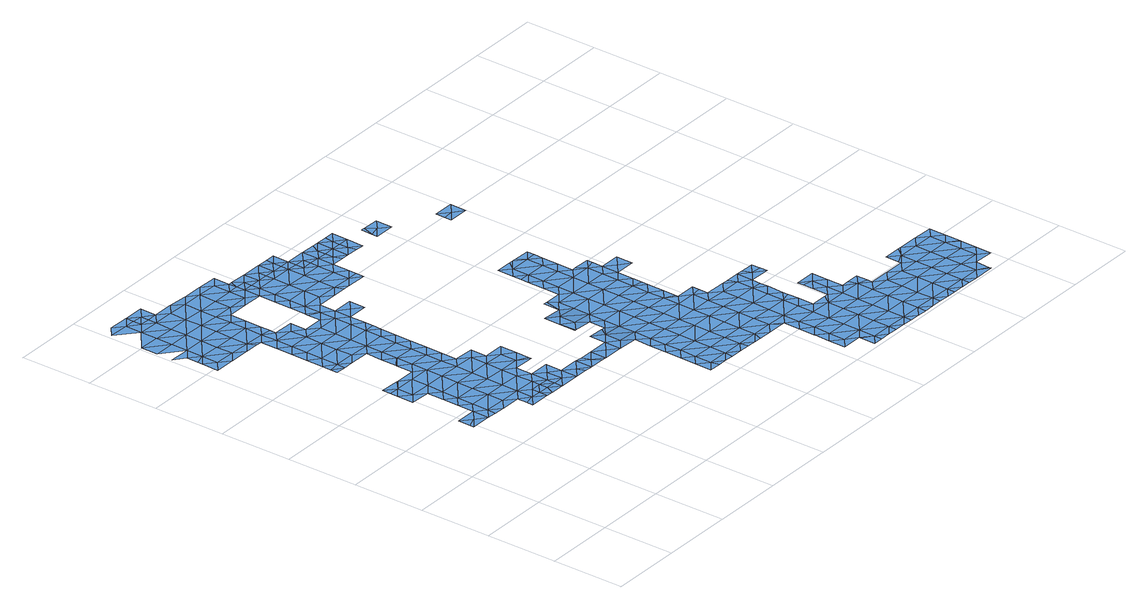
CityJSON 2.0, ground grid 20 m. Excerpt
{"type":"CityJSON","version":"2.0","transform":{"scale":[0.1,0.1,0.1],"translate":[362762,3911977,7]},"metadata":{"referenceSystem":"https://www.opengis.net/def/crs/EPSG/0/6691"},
"CityObjects":{
"waterbody1":{"type":"WaterBody","attributes":{"name":"9","class":"1140","function":"1","WaterBodyRiverFloodingRiskAttribute.description":"5","WaterBodyRiverFloodingRiskAttribute.rankOrg":"1","WaterBodyRiverFloodingRiskAttribute.adminType":"2","WaterBodyRiverFloodingRiskAttribute.scale":"L1"},"geometry":[{"type":"MultiSurface","lod":"1","boundaries":[[[0,1,2]],[[1,0,3]],[[2,4,0]],[[5,3,0]],[[6,7,8]],[[0,4,5]],[[9,10,6]],[[7,11,8]],[[9,6,8]],[[12,5,4]],[[13,10,9]],[[14,12,4]],[[15,13,16]],[[9,16,13]],[[17,18,19]],[[12,20,5]],[[19,21,17]],[[22,9,8]],[[23,24,25]],[[21,26,27]],[[25,24,16]],[[28,5,20]],[[27,17,21]],[[22,8,11]],[[19,18,29]],[[12,14,30]],[[31,28,20]],[[21,32,26]],[[33,28,31]],[[23,25,34]],[[35,29,33]],[[36,12,30]],[[37,23,34]],[[38,19,29]],[[39,9,22]],[[35,33,31]],[[16,9,40]],[[41,31,20]],[[37,42,43]],[[38,44,19]],[[22,11,45]],[[35,38,29]],[[40,9,39]],[[40,46,16]],[[20,12,41]],[[43,42,47]],[[21,19,44]],[[32,21,48]],[[25,46,34]],[[41,12,36]],[[25,16,46]],[[49,50,51]],[[52,39,22]],[[48,21,44]],[[45,52,22]],[[31,53,35]],[[51,54,55]],[[36,30,56]],[[57,53,31]],[[58,42,37]],[[42,59,47]],[[51,50,54]],[[31,41,57]],[[37,34,60]],[[55,61,62]],[[44,63,48]],[[64,65,66]],[[67,58,37]],[[68,52,45]],[[34,46,60]],[[69,54,50]],[[55,54,61]],[[58,70,42]],[[71,72,62]],[[40,39,73]],[[74,36,56]],[[70,59,42]],[[38,35,75]],[[73,39,52]],[[76,46,40]],[[67,37,60]],[[56,65,64]],[[71,62,61]],[[41,36,74]],[[75,35,53]],[[66,77,64]],[[78,79,72]],[[80,61,54]],[[74,56,64]],[[44,38,81]],[[82,40,73]],[[83,54,69]],[[84,60,46]],[[78,72,71]],[[52,68,85]],[[57,41,86]],[[87,58,67]],[[81,38,75]],[[44,81,63]],[[83,80,54]],[[76,40,82]],[[88,85,79]],[[41,74,86]],[[89,71,61]],[[90,73,52]],[[64,91,74]],[[88,79,78]],[[53,57,92]],[[64,77,93]],[[94,87,67]],[[80,89,61]],[[95,90,52]],[[64,93,91]],[[84,46,76]],[[52,85,95]],[[57,86,92]],[[67,60,84]],[[63,96,97]],[[88,95,85]],[[63,81,96]],[[97,98,99]],[[75,53,100]],[[91,101,74]],[[83,69,102]],[[78,71,89]],[[103,88,78]],[[82,73,90]],[[104,76,82]],[[53,92,100]],[[105,67,84]],[[98,97,96]],[[94,67,105]],[[106,99,98]],[[101,107,74]],[[81,75,108]],[[88,109,95]],[[108,75,100]],[[110,101,91]],[[86,74,107]],[[83,111,80]],[[86,112,92]],[[103,78,89]],[[104,82,90]],[[113,84,76]],[[114,106,98]],[[103,115,88]],[[102,106,114]],[[116,90,95]],[[96,81,117]],[[118,100,92]],[[117,81,108]],[[119,95,109]],[[83,102,111]],[[88,115,109]],[[120,113,76]],[[80,121,89]],[[122,94,105]],[[120,76,104]],[[116,95,119]],[[111,121,80]],[[110,123,101]],[[112,86,107]],[[84,124,105]],[[102,114,111]],[[98,96,125]],[[116,126,90]],[[127,108,100]],[[125,96,117]],[[113,124,84]],[[89,128,103]],[[104,90,126]],[[123,129,101]],[[130,117,108]],[[121,128,89]],[[101,129,107]],[[124,122,105]],[[118,92,112]],[[131,120,104]],[[114,98,132]],[[126,131,104]],[[133,123,134]],[[127,130,108]],[[114,135,111]],[[134,136,133]],[[115,103,137]],[[138,112,107]],[[98,125,132]],[[129,138,107]],[[139,125,117]],[[109,115,140]],[[127,100,118]],[[141,129,123]],[[137,140,115]],[[133,141,123]],[[142,117,130]],[[143,113,120]],[[114,132,135]],[[137,103,144]],[[139,117,142]],[[111,145,121]],[[146,132,125]],[[133,136,147]],[[103,128,144]],[[143,120,131]],[[138,148,112]],[[146,125,139]],[[112,148,118]],[[149,122,124]],[[127,150,130]],[[111,135,151]],[[133,152,141]],[[118,153,127]],[[154,129,141]],[[113,155,124]],[[156,132,146]],[[133,147,152]],[[157,137,144]],[[135,132,156]],[[111,151,145]],[[158,155,113]],[[152,154,141]],[[158,113,143]],[[128,121,159]],[[153,150,127]],[[160,148,138]],[[118,161,153]],[[147,162,152]],[[163,135,156]],[[143,131,164]],[[151,135,163]],[[121,145,159]],[[118,148,161]],[[124,155,149]],[[144,128,165]],[[147,166,162]],[[167,158,143]],[[145,151,168]],[[128,159,165]],[[162,169,152]],[[151,163,168]],[[170,161,148]],[[157,144,165]],[[171,159,145]],[[172,148,160]],[[167,143,164]],[[173,171,145]],[[170,148,172]],[[173,145,168]],[[162,166,174]],[[175,155,158]],[[157,176,177]],[[174,169,162]],[[153,161,178]],[[179,165,159]],[[177,176,180]],[[176,157,165]],[[178,161,170]],[[149,155,181]],[[179,159,171]],[[175,158,167]],[[164,182,167]],[[175,183,155]],[[179,184,165]],[[185,180,186]],[[165,184,176]],[[180,176,186]],[[174,187,169]],[[188,187,174]],[[185,189,190]],[[181,155,183]],[[187,191,169]],[[184,192,176]],[[185,186,189]],[[167,193,175]],[[194,182,190]],[[186,176,192]],[[167,182,193]],[[184,179,195]],[[193,196,175]],[[188,197,187]],[[198,191,187]],[[190,189,194]],[[196,199,175]],[[175,199,183]],[[197,198,187]],[[194,200,182]],[[182,200,193]],[[186,201,189]],[[181,183,202]],[[195,179,203]],[[199,202,183]],[[201,194,189]],[[186,192,204]],[[184,195,205]],[[206,193,200]],[[197,207,198]],[[201,186,204]],[[205,195,203]],[[208,200,194]],[[209,207,197]],[[192,210,204]],[[200,211,206]],[[207,212,198]],[[194,201,208]],[[208,213,200]],[[200,213,211]],[[204,214,201]],[[209,212,207]],[[214,204,210]],[[215,208,201]],[[216,217,218]],[[217,219,218]],[[214,215,201]],[[220,211,213]],[[218,221,216]],[[209,222,212]],[[210,223,214]],[[224,216,221]],[[225,222,209]],[[208,226,213]],[[227,228,212]],[[213,229,220]],[[218,219,230]],[[231,226,208]],[[232,224,233]],[[224,221,233]],[[212,222,227]],[[214,223,234]],[[208,215,231]],[[235,218,230]],[[236,215,214]],[[227,237,228]],[[238,232,233]],[[213,226,229]],[[239,240,241]],[[242,232,238]],[[221,218,235]],[[225,243,222]],[[221,244,233]],[[245,235,230]],[[222,243,227]],[[214,234,236]],[[225,242,246]],[[215,247,231]],[[242,238,246]],[[248,237,227]],[[240,239,249]],[[250,229,226]],[[233,251,238]],[[246,243,225]],[[252,253,240]],[[221,235,244]],[[244,251,233]],[[231,254,226]],[[243,255,227]],[[256,235,245]],[[252,240,249]],[[234,257,236]],[[215,236,247]],[[249,239,258]],[[227,255,248]],[[254,259,226]],[[238,260,246]],[[259,261,226]],[[231,262,254]],[[250,226,261]],[[262,231,247]],[[263,244,235]],[[264,258,248]],[[258,265,249]],[[246,266,243]],[[255,264,248]],[[263,235,256]],[[236,267,247]],[[238,251,260]],[[268,236,257]],[[253,252,269]],[[267,236,268]],[[270,254,262]],[[252,249,265]],[[267,271,247]],[[243,272,255]],[[264,265,258]],[[246,260,266]],[[265,273,252]],[[262,247,271]],[[251,244,274]],[[256,275,263]],[[274,244,263]],[[243,266,272]],[[269,252,273]],[[255,276,264]],[[277,262,271]],[[270,262,277]],[[278,279,269]],[[263,275,280]],[[264,276,265]],[[251,274,281]],[[260,251,282]],[[255,272,283]],[[284,269,273]],[[282,251,281]],[[266,260,282]],[[278,269,284]],[[277,271,285]],[[255,283,276]],[[286,263,280]],[[276,287,265]],[[265,288,273]],[[271,289,285]],[[274,263,286]],[[272,266,290]],[[291,277,285]],[[292,286,280]],[[274,293,281]],[[273,288,284]],[[266,282,290]],[[278,284,294]],[[283,272,295]],[[296,291,285]],[[285,289,297]],[[298,276,283]],[[299,282,281]],[[265,287,288]],[[274,286,293]],[[272,290,295]],[[300,294,284]],[[288,300,284]],[[285,297,296]],[[301,287,276]],[[286,292,302]],[[303,281,293]],[[282,299,290]],[[283,295,298]],[[304,296,297]],[[305,304,297]],[[281,303,299]],[[306,295,290]],[[307,308,294]],[[309,286,302]],[[300,307,294]],[[276,298,301]],[[293,286,309]],[[310,296,304]],[[311,312,287]],[[313,314,315]],[[316,290,299]],[[295,306,298]],[[288,312,300]],[[307,317,308]],[[287,301,311]],[[308,317,318]],[[288,287,312]],[[319,304,305]],[[320,299,303]],[[314,321,315]],[[315,321,322]],[[323,324,318]],[[290,316,306]],[[293,309,325]],[[322,321,326]],[[303,293,320]],[[309,302,327]],[[314,313,328]],[[323,329,324]],[[330,304,319]],[[310,304,330]],[[331,316,299]],[[301,298,332]],[[318,317,323]],[[293,325,320]],[[326,333,334]],[[327,335,309]],[[332,298,306]],[[307,336,317]],[[323,337,329]],[[300,312,338]],[[326,321,333]],[[329,337,339]],[[307,300,336]],[[340,321,314]],[[341,342,343]],[[311,301,344]],[[334,345,335]],[[344,301,332]],[[343,342,328]],[[346,309,335]],[[311,347,312]],[[300,338,336]],[[299,320,331]],[[317,348,323]],[[342,341,349]],[[334,333,345]],[[314,328,340]],[[325,309,346]],[[325,350,320]],[[332,306,351]],[[347,311,344]],[[346,335,345]],[[316,331,352]],[[306,316,353]],[[323,354,337]],[[339,337,355]],[[328,342,340]],[[347,356,312]],[[357,344,332]],[[349,358,342]],[[317,336,348]],[[348,354,323]],[[333,321,359]],[[360,345,333]],[[361,332,351]],[[353,316,352]],[[359,321,340]],[[338,312,356]],[[320,362,331]],[[359,360,333]],[[325,346,350]],[[351,306,353]],[[363,336,338]],[[332,361,357]],[[356,364,338]],[[365,366,337]],[[367,340,342]],[[355,337,366]],[[357,368,344]],[[358,367,342]],[[369,346,345]],[[360,369,345]],[[347,344,368]],[[320,350,362]],[[348,336,370]],[[371,356,347]],[[337,354,365]],[[352,331,372]],[[373,371,347]],[[370,374,348]],[[375,351,353]],[[376,359,340]],[[377,367,358]],[[373,347,368]],[[365,378,366]],[[353,352,379]],[[338,364,363]],[[331,362,372]],[[354,348,374]],[[370,336,363]],[[379,380,353]],[[381,376,340]],[[382,364,356]],[[376,360,359]],[[371,382,356]],[[381,340,367]],[[383,346,369]],[[350,384,362]],[[379,352,385]],[[350,346,384]],[[386,370,363]],[[353,380,375]],[[352,372,385]],[[365,354,387]],[[354,374,387]],[[377,388,367]],[[389,363,364]],[[384,346,383]],[[390,375,380]],[[378,365,391]],[[389,364,382]],[[360,392,369]],[[365,387,393]],[[369,394,383]],[[395,392,360]],[[365,393,391]],[[367,396,381]],[[395,360,376]],[[386,363,397]],[[396,367,388]],[[398,363,389]],[[362,384,399]],[[372,362,400]],[[401,384,383]],[[394,401,383]],[[379,385,402]],[[363,398,397]],[[369,392,394]],[[389,382,403]],[[385,372,400]],[[381,404,376]],[[362,399,400]],[[396,404,381]],[[382,405,403]],[[388,406,396]],[[407,395,376]],[[408,384,401]],[[399,384,409]],[[410,389,403]],[[411,385,400]],[[392,412,394]],[[404,407,376]],[[409,384,408]],[[402,385,411]],[[409,413,399]],[[406,414,396]],[[405,410,403]],[[411,415,402]],[[395,416,392]],[[400,399,413]],[[407,416,395]],[[413,417,400]],[[418,411,400]],[[414,419,396]],[[417,418,400]],[[412,392,420]],[[421,415,411]],[[422,419,414]],[[420,392,423]],[[404,396,424]],[[404,425,407]],[[392,416,423]],[[411,418,421]],[[396,419,424]],[[407,425,416]],[[426,420,423]],[[427,420,426]],[[422,428,419]],[[421,418,429]],[[404,424,425]],[[427,430,431]],[[432,423,416]],[[421,429,433]],[[434,426,423]],[[418,435,429]],[[430,427,426]],[[436,431,430]],[[428,437,419]],[[416,425,438]],[[439,430,426]],[[435,440,429]],[[424,419,437]],[[432,416,438]],[[440,441,429]],[[442,436,430]],[[433,429,441]],[[434,423,432]],[[426,434,439]],[[437,428,443]],[[425,424,444]],[[444,424,437]],[[442,430,439]],[[434,432,445]],[[446,432,438]],[[443,447,437]],[[438,425,448]],[[425,444,448]],[[449,432,446]],[[445,432,450]],[[451,444,437]],[[452,438,448]],[[450,432,449]],[[446,438,452]],[[453,437,447]],[[454,448,444]],[[453,447,455]],[[451,437,453]],[[454,452,448]],[[456,446,452]],[[455,457,453]],[[454,444,451]],[[454,458,452]],[[457,459,453]],[[453,459,451]],[[456,452,458]],[[460,459,457]],[[454,451,461]],[[462,458,454]],[[463,456,458]],[[461,451,459]],[[460,464,459]],[[465,463,458]],[[454,461,462]],[[459,466,461]],[[465,458,462]],[[466,459,464]],[[467,468,463]],[[469,462,461]],[[466,469,461]],[[468,467,470]],[[467,463,465]],[[471,465,462]],[[467,472,470]],[[466,464,473]],[[474,467,465]],[[471,462,469]],[[473,475,466]],[[476,469,466]],[[475,476,466]],[[474,465,471]],[[477,478,467]],[[472,467,478]],[[474,477,467]],[[479,469,476]],[[471,469,479]],[[480,474,471]],[[474,481,477]],[[471,479,480]],[[480,481,474]],[[478,477,482]],[[479,476,483]],[[484,480,479]],[[477,485,482]],[[479,483,484]],[[477,481,485]],[[481,480,486]],[[480,484,486]],[[487,481,486]],[[488,482,485]],[[485,481,489]],[[481,487,489]],[[488,485,489]]]}]},
"waterbody2":{"type":"WaterBody","attributes":{"name":"9","class":"1140","function":"1","WaterBodyRiverFloodingRiskAttribute.description":"5","WaterBodyRiverFloodingRiskAttribute.rankOrg":"2","WaterBodyRiverFloodingRiskAttribute.adminType":"2","WaterBodyRiverFloodingRiskAttribute.scale":"L1"},"geometry":[{"type":"MultiSurface","lod":"1","boundaries":[[[490,59,491]],[[490,491,94]],[[87,94,491]],[[87,491,58]],[[59,70,491]],[[58,491,70]]]}]},
"waterbody3":{"type":"WaterBody","attributes":{"name":"9","class":"1140","function":"1","WaterBodyRiverFloodingRiskAttribute.description":"5","WaterBodyRiverFloodingRiskAttribute.rankOrg":"2","WaterBodyRiverFloodingRiskAttribute.adminType":"2","WaterBodyRiverFloodingRiskAttribute.scale":"L1"},"geometry":[{"type":"MultiSurface","lod":"1","boundaries":[[[110,93,492]],[[492,136,134]],[[123,110,134]],[[93,493,492]],[[493,93,77]],[[134,110,492]],[[93,110,91]],[[492,493,136]]]}]},
"waterbody4":{"type":"WaterBody","attributes":{"name":"9","class":"1140","function":"1","WaterBodyRiverFloodingRiskAttribute.description":"5","WaterBodyRiverFloodingRiskAttribute.rankOrg":"2","WaterBodyRiverFloodingRiskAttribute.adminType":"2","WaterBodyRiverFloodingRiskAttribute.scale":"L1"},"geometry":[{"type":"MultiSurface","lod":"1","boundaries":[[[229,250,494]],[[495,494,496]],[[497,211,498]],[[229,495,498]],[[499,496,494]],[[196,500,501]],[[497,498,495]],[[261,499,494]],[[250,261,494]],[[206,211,500]],[[501,199,196]],[[211,220,498]],[[229,494,495]],[[220,229,498]],[[211,497,500]],[[501,500,497]],[[500,196,193]],[[206,500,193]]]}]},
"waterbody5":{"type":"WaterBody","attributes":{"name":"9","class":"1140","function":"1","WaterBodyRiverFloodingRiskAttribute.description":"5","WaterBodyRiverFloodingRiskAttribute.rankOrg":"2","WaterBodyRiverFloodingRiskAttribute.adminType":"2","WaterBodyRiverFloodingRiskAttribute.scale":"L1"},"geometry":[{"type":"MultiSurface","lod":"1","boundaries":[[[310,330,502]],[[503,504,296]],[[503,505,504]],[[506,504,505]],[[291,296,504]],[[506,277,504]],[[507,277,506]],[[261,507,506]],[[259,254,507]],[[254,270,507]],[[310,502,296]],[[296,502,503]],[[508,502,509]],[[509,502,330]],[[504,277,291]],[[503,502,508]],[[507,261,259]],[[270,277,507]]]}]},
"waterbody6":{"type":"WaterBody","attributes":{"name":"9","class":"1140","function":"1","WaterBodyRiverFloodingRiskAttribute.description":"5","WaterBodyRiverFloodingRiskAttribute.rankOrg":"1","WaterBodyRiverFloodingRiskAttribute.adminType":"2","WaterBodyRiverFloodingRiskAttribute.scale":"L1"},"geometry":[{"type":"MultiSurface","lod":"1","boundaries":[[[510,511,512]],[[513,514,515]],[[514,516,511]],[[515,514,510]],[[513,516,514]],[[511,510,514]]]}]},
"waterbody7":{"type":"WaterBody","attributes":{"name":"9","class":"1140","function":"1","WaterBodyRiverFloodingRiskAttribute.description":"5","WaterBodyRiverFloodingRiskAttribute.rankOrg":"2","WaterBodyRiverFloodingRiskAttribute.adminType":"2","WaterBodyRiverFloodingRiskAttribute.scale":"L1"},"geometry":[{"type":"MultiSurface","lod":"1","boundaries":[[[517,518,519]],[[517,519,520]],[[520,519,521]],[[518,522,519]],[[519,522,521]]]}]}
},
"vertices":[
[216,559,4],[188,548,4],[188,537,4],[188,583,4],[244,536,4],[245,582,4],[28,1233,7],[27,1186,7],[56,1209,7],[57,1255,7],[28,1245,7],[84,1185,7],[273,559,4],[29,1279,7],[271,535,4],[0,1302,7],[57,1301,7],[191,768,5],[190,722,5],[219,744,5],[274,605,4],[220,790,5],[113,1208,7],[2,1395,7],[1,1348,7],[58,1348,7],[192,814,5],[192,792,5],[246,628,4],[247,721,5],[301,535,4],[275,651,4],[246,813,5],[247,674,4],[59,1394,7],[275,697,4],[330,558,4],[59,1440,8],[276,743,5],[113,1254,7],[114,1301,7],[331,604,4],[60,1486,8],[3,1487,8],[277,790,5],[141,1185,7],[115,1347,7],[32,1510,8],[249,813,5],[194,953,6],[222,952,6],[194,972,6],[169,1207,7],[332,696,4],[223,975,6],[195,999,6],[358,534,4],[331,650,4],[88,1463,8],[89,1509,8],[115,1393,7],[223,1022,6],[195,1045,6],[305,812,5],[386,511,4],[358,506,4],[357,488,4],[116,1439,8],[179,1184,7],[251,952,6],[88,1486,8],[224,1068,6],[196,1091,6],[170,1253,7],[387,557,4],[333,743,5],[172,1346,7],[414,487,4],[225,1114,6],[197,1137,6],[280,1021,6],[334,789,5],[171,1300,7],[280,974,6],[172,1392,7],[197,1184,6],[387,603,4],[117,1462,8],[226,1160,6],[281,1067,6],[227,1253,6],[415,533,4],[388,649,4],[414,510,4],[145,1462,8],[226,1206,6],[334,835,5],[306,858,5],[335,881,5],[306,860,5],[389,695,4],[444,556,4],[308,951,6],[282,1113,6],[228,1299,6],[173,1438,8],[307,905,5],[444,602,4],[390,742,5],[254,1183,6],[443,533,4],[336,974,6],[445,648,4],[229,1391,6],[336,927,5],[282,1159,6],[255,1229,6],[390,788,5],[446,695,4],[255,1201,6],[228,1345,6],[337,1020,6],[202,1461,8],[472,532,4],[230,1437,6],[391,834,5],[256,1275,6],[446,741,5],[338,1066,6],[472,579,4],[418,764,5],[256,1321,6],[392,880,5],[500,509,4],[471,509,4],[392,927,5],[471,486,4],[310,1136,6],[473,625,4],[419,811,5],[311,1182,6],[500,555,4],[419,807,5],[285,1344,6],[338,1112,6],[394,1019,6],[420,857,5],[528,485,4],[502,647,4],[259,1460,6],[475,763,5],[393,973,6],[528,532,4],[474,717,4],[529,578,4],[287,1437,6],[420,903,5],[367,1135,6],[286,1390,6],[395,1065,6],[530,624,4],[502,694,4],[556,508,4],[421,949,5],[313,1321,6],[395,1111,6],[563,485,4],[342,1343,6],[422,995,6],[585,531,4],[531,670,4],[423,1042,6],[530,633,4],[422,1019,6],[585,484,4],[343,1390,6],[396,1158,6],[368,1172,6],[531,716,4],[423,1088,6],[368,1181,6],[315,1459,6],[370,1320,6],[343,1436,6],[424,1134,6],[369,1227,6],[397,1204,6],[613,507,4],[628,484,4],[397,1250,6],[369,1274,6],[606,530,4],[425,1180,6],[371,1366,6],[398,1296,6],[452,1110,6],[371,1389,6],[641,484,4],[642,530,4],[371,1412,6],[399,1342,6],[454,1249,6],[372,1458,6],[480,1087,6],[453,1203,6],[481,1133,6],[399,1366,6],[670,506,4],[455,1295,6],[698,483,4],[481,1179,6],[428,1365,6],[699,529,4],[456,1342,6],[510,1202,6],[511,1248,6],[752,297,1],[751,251,1],[780,273,1],[786,250,1],[456,1365,6],[781,320,1],[727,505,4],[519,1179,6],[753,343,1],[755,482,2],[512,1341,6],[728,552,4],[700,575,4],[484,1364,6],[808,250,1],[512,1294,6],[754,389,1],[782,366,1],[538,1179,6],[837,273,1],[567,1201,6],[745,574,2],[782,412,1],[703,621,4],[701,668,4],[700,621,4],[754,436,1],[784,505,1],[838,319,1],[834,250,1],[783,458,1],[568,1247,6],[756,574,2],[729,644,4],[513,1364,6],[838,365,1],[730,690,4],[702,714,4],[540,1317,6],[784,551,1],[865,249,1],[595,1178,6],[757,620,2],[541,1340,6],[839,411,1],[541,1363,6],[568,1294,6],[894,272,1],[785,597,1],[786,643,1],[840,457,1],[596,1224,6],[595,1200,6],[758,713,2],[569,1317,6],[597,1270,6],[840,504,1],[786,689,1],[894,318,1],[897,249,1],[842,596,1],[597,1316,6],[769,759,1],[759,759,1],[922,248,1],[895,364,1],[896,410,1],[841,550,1],[787,736,1],[625,1293,6],[951,271,1],[843,642,1],[843,689,1],[633,1270,6],[897,457,1],[626,1316,6],[943,248,1],[951,317,1],[816,758,1],[897,503,1],[654,1315,6],[653,1269,6],[898,549,1],[953,409,1],[844,735,1],[899,595,1],[979,247,1],[952,363,1],[682,1292,6],[688,1269,6],[954,502,1],[845,781,1],[817,804,1],[1007,270,1],[682,1315,6],[899,641,1],[900,688,1],[1033,62,1],[1061,84,1],[1033,108,1],[953,456,1],[845,827,1],[817,851,1],[710,1268,6],[1009,362,1],[1062,130,1],[1034,152,1],[846,873,1],[818,873,1],[1008,316,1],[1034,154,1],[1027,247,1],[1089,61,1],[818,897,1],[711,1315,6],[1009,409,1],[955,548,1],[1063,177,1],[1035,200,1],[1035,246,1],[902,780,1],[847,920,1],[901,734,1],[819,943,1],[1118,83,1],[1089,14,1],[1117,37,1],[1089,56,1],[955,594,1],[1063,223,1],[1064,269,1],[956,641,1],[902,826,1],[1117,14,1],[1065,315,1],[983,525,1],[1010,455,1],[1011,501,1],[903,872,1],[865,942,1],[957,687,1],[984,571,1],[1145,14,1],[1119,130,1],[1120,176,1],[983,532,1],[1066,362,1],[958,779,1],[958,733,1],[904,919,1],[876,942,1],[1174,36,1],[984,617,1],[1120,222,1],[930,803,1],[985,663,1],[1066,408,1],[985,636,1],[931,849,1],[1038,524,1],[1176,129,1],[1174,13,1],[886,942,1],[1039,478,1],[1039,504,1],[1175,83,1],[986,709,1],[1121,268,1],[1122,314,1],[1067,454,1],[943,803,1],[932,895,1],[1202,13,1],[986,756,1],[1040,524,1],[932,941,1],[1177,221,1],[932,920,1],[1149,245,1],[1176,175,1],[1231,35,1],[987,802,1],[987,785,1],[1122,361,1],[1123,407,1],[1150,291,1],[1096,477,1],[1014,732,1],[1232,82,1],[1042,709,1],[1231,12,1],[1232,128,1],[1150,321,1],[1150,337,1],[1043,755,1],[1124,453,1],[1194,244,1],[1151,383,1],[1259,12,1],[1114,476,1],[1233,174,1],[1151,406,1],[1152,430,1],[1288,35,1],[1206,244,1],[1153,476,1],[1287,11,1],[1234,220,1],[1289,81,1],[1289,127,1],[1235,267,1],[1207,290,1],[1316,11,1],[1181,452,1],[1235,313,1],[1207,317,1],[1291,219,1],[1171,475,1],[1263,243,1],[1209,429,1],[1207,336,1],[1345,34,1],[1290,173,1],[1263,289,1],[1209,449,1],[1209,475,1],[1264,335,1],[1344,11,1],[1345,80,1],[1285,243,1],[1319,196,1],[1373,10,1],[1346,126,1],[1319,210,1],[1319,242,1],[1402,79,1],[1347,172,1],[1401,33,1],[1403,125,1],[1401,10,1],[1376,195,1],[1429,9,1],[1404,171,1],[1458,32,1],[1458,9,1],[1459,78,1],[1460,124,1],[1432,194,1],[1486,8,1],[1460,171,1],[1515,31,1],[1461,217,1],[1432,202,1],[1516,77,1],[1433,240,1],[1516,124,1],[1481,240,1],[1543,8,1],[1517,170,1],[1543,15,1],[1544,54,1],[1518,216,1],[1490,240,1],[1573,76,1],[1573,123,1],[1574,169,1],[1547,239,1],[1601,53,1],[1601,99,1],[1575,215,1],[1602,145,1],[1602,147,1],[1603,238,1],[1603,192,1],
[146,1508,8],[117,1485,8],
[443,510,4],[433,487,4],
[513,1387,6],[485,1410,6],[516,1410,6],[428,1411,6],[456,1388,6],[542,1410,6],[399,1389,6],[381,1412,6],
[683,1338,6],[655,1362,6],[626,1339,6],[637,1362,6],[598,1363,6],[569,1340,6],[686,1361,6],[712,1361,6],
[767,1283,6],[778,1314,6],[768,1314,6],[824,1267,6],[796,1290,6],[767,1267,6],[824,1313,6],
[937,1219,6],[936,1193,6],[965,1195,6],[993,1218,6],[993,1172,6],[936,1172,6]
]}
